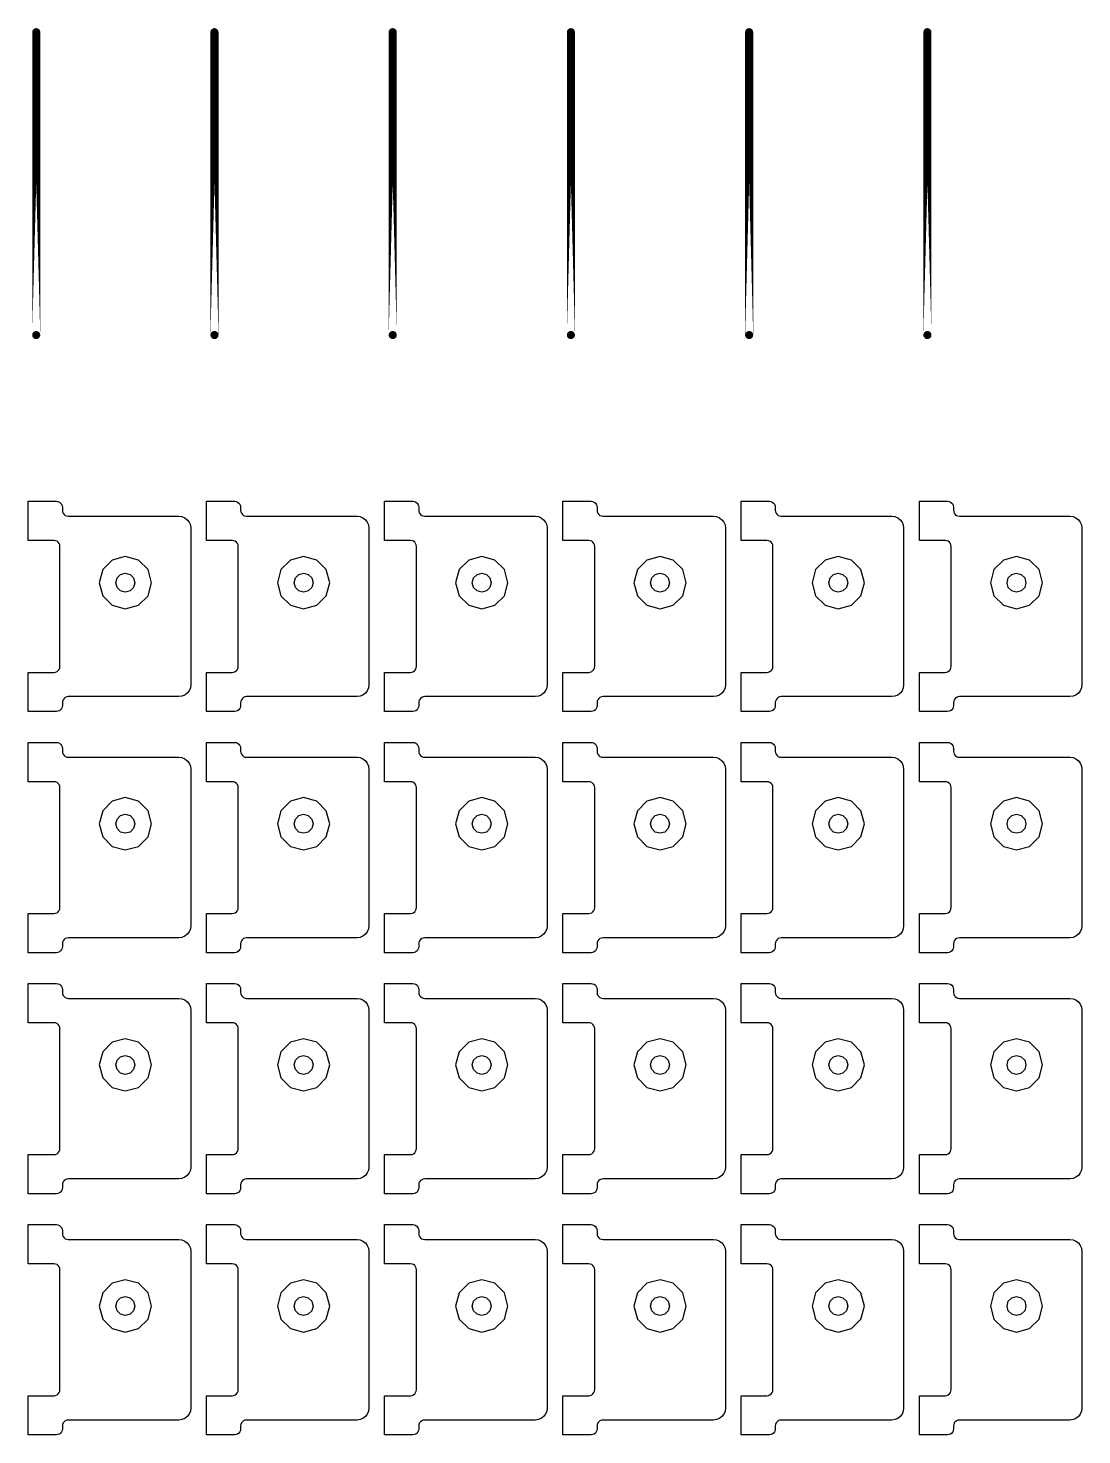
# Model space of a CAD drawing. Extents: x 11 to 212, y 11 to 212.
# Drawn here: x 56.41 to 66.85, y 161.51 to 175.44 of the extents above; entities that cross this region are included whole.
import ezdxf

# ---------------------------------------------------------------- set-up
doc = ezdxf.new("R2010")
doc.units = 0
doc.layers.get('0').update_dxf_attribs({"linetype": 'continuous'})
doc.layers.add('G', color=7, linetype='continuous')

# ---------------------------------------------------------------- blocks, each defined once
blk = doc.blocks.new('cutlineendpoint')
at = {"const_width": 0.04}
blk.add_lwpolyline([(-0.02, 0, 1), (0.02, 0, 1)], format="xyb", close=True, dxfattribs=at)

msp = doc.modelspace()

# ---------------------------------------------------------------- linework, layer by layer
at = {"layer": 'G', "const_width": 0.08}
for points in [[(56.494, 172.4), (56.494, 175.4)], [(58.259, 172.4), (58.259, 175.4)], [(60.024, 172.4), (60.024, 175.4)], [(61.788, 172.4), (61.788, 175.4)], [(63.553, 172.4), (63.553, 175.4)], [(65.318, 172.4), (65.318, 175.4)]]:
    msp.add_lwpolyline(points, close=True, dxfattribs=at)
at = {"layer": 'G'}
for points in [[(56.671, 169.059), (56.686, 169.061), (56.7, 169.067), (56.712, 169.076), (56.722, 169.088), (56.727, 169.102), (56.729, 169.118), (56.729, 170.306), (56.727, 170.321), (56.722, 170.335), (56.712, 170.347), (56.7, 170.357), (56.686, 170.363), (56.671, 170.365), (56.414, 170.365), (56.414, 170.753), (56.694, 170.753), (56.709, 170.751), (56.724, 170.745), (56.736, 170.736), (56.745, 170.724), (56.751, 170.709), (56.753, 170.694), (56.753, 170.665), (56.755, 170.649), (56.761, 170.635), (56.77, 170.623), (56.782, 170.614), (56.797, 170.608), (56.812, 170.606), (57.906, 170.606), (57.936, 170.602), (57.965, 170.59), (57.989, 170.571), (58.008, 170.547), (58.02, 170.519), (58.024, 170.488), (58.024, 168.935), (58.02, 168.905), (58.008, 168.876), (57.989, 168.852), (57.965, 168.833), (57.936, 168.822), (57.906, 168.818), (56.812, 168.818), (56.797, 168.816), (56.782, 168.81), (56.77, 168.8), (56.761, 168.788), (56.755, 168.774), (56.753, 168.759), (56.753, 168.729), (56.751, 168.714), (56.745, 168.7), (56.736, 168.688), (56.724, 168.678), (56.709, 168.673), (56.694, 168.671), (56.414, 168.671), (56.414, 169.059)], [(58.435, 169.059), (58.451, 169.061), (58.465, 169.067), (58.477, 169.076), (58.486, 169.088), (58.492, 169.102), (58.494, 169.118), (58.494, 170.306), (58.492, 170.321), (58.486, 170.335), (58.477, 170.347), (58.465, 170.357), (58.451, 170.363), (58.435, 170.365), (58.179, 170.365), (58.179, 170.753), (58.459, 170.753), (58.474, 170.751), (58.488, 170.745), (58.5, 170.736), (58.51, 170.724), (58.516, 170.709), (58.518, 170.694), (58.518, 170.665), (58.52, 170.649), (58.526, 170.635), (58.535, 170.623), (58.547, 170.614), (58.561, 170.608), (58.576, 170.606), (59.671, 170.606), (59.701, 170.602), (59.729, 170.59), (59.754, 170.571), (59.772, 170.547), (59.784, 170.519), (59.788, 170.488), (59.788, 168.935), (59.784, 168.905), (59.772, 168.876), (59.754, 168.852), (59.729, 168.833), (59.701, 168.822), (59.671, 168.818), (58.576, 168.818), (58.561, 168.816), (58.547, 168.81), (58.535, 168.8), (58.526, 168.788), (58.52, 168.774), (58.518, 168.759), (58.518, 168.729), (58.516, 168.714), (58.51, 168.7), (58.5, 168.688), (58.488, 168.678), (58.474, 168.673), (58.459, 168.671), (58.179, 168.671), (58.179, 169.059)], [(60.2, 169.059), (60.215, 169.061), (60.229, 169.067), (60.242, 169.076), (60.251, 169.088), (60.257, 169.102), (60.259, 169.118), (60.259, 170.306), (60.257, 170.321), (60.251, 170.335), (60.242, 170.347), (60.229, 170.357), (60.215, 170.363), (60.2, 170.365), (59.944, 170.365), (59.944, 170.753), (60.224, 170.753), (60.239, 170.751), (60.253, 170.745), (60.265, 170.736), (60.274, 170.724), (60.28, 170.709), (60.282, 170.694), (60.282, 170.665), (60.284, 170.649), (60.29, 170.635), (60.3, 170.623), (60.312, 170.614), (60.326, 170.608), (60.341, 170.606), (61.435, 170.606), (61.466, 170.602), (61.494, 170.59), (61.518, 170.571), (61.537, 170.547), (61.549, 170.519), (61.553, 170.488), (61.553, 168.935), (61.549, 168.905), (61.537, 168.876), (61.518, 168.852), (61.494, 168.833), (61.466, 168.822), (61.435, 168.818), (60.341, 168.818), (60.326, 168.816), (60.312, 168.81), (60.3, 168.8), (60.29, 168.788), (60.284, 168.774), (60.282, 168.759), (60.282, 168.729), (60.28, 168.714), (60.274, 168.7), (60.265, 168.688), (60.253, 168.678), (60.239, 168.673), (60.224, 168.671), (59.944, 168.671), (59.944, 169.059)], [(61.965, 169.059), (61.98, 169.061), (61.994, 169.067), (62.006, 169.076), (62.016, 169.088), (62.022, 169.102), (62.024, 169.118), (62.024, 170.306), (62.022, 170.321), (62.016, 170.335), (62.006, 170.347), (61.994, 170.357), (61.98, 170.363), (61.965, 170.365), (61.708, 170.365), (61.708, 170.753), (61.988, 170.753), (62.003, 170.751), (62.018, 170.745), (62.03, 170.736), (62.039, 170.724), (62.045, 170.709), (62.047, 170.694), (62.047, 170.665), (62.049, 170.649), (62.055, 170.635), (62.064, 170.623), (62.076, 170.614), (62.091, 170.608), (62.106, 170.606), (63.2, 170.606), (63.23, 170.602), (63.259, 170.59), (63.283, 170.571), (63.302, 170.547), (63.314, 170.519), (63.318, 170.488), (63.318, 168.935), (63.314, 168.905), (63.302, 168.876), (63.283, 168.852), (63.259, 168.833), (63.23, 168.822), (63.2, 168.818), (62.106, 168.818), (62.091, 168.816), (62.076, 168.81), (62.064, 168.8), (62.055, 168.788), (62.049, 168.774), (62.047, 168.759), (62.047, 168.729), (62.045, 168.714), (62.039, 168.7), (62.03, 168.688), (62.018, 168.678), (62.003, 168.673), (61.988, 168.671), (61.708, 168.671), (61.708, 169.059)], [(63.729, 169.059), (63.745, 169.061), (63.759, 169.067), (63.771, 169.076), (63.78, 169.088), (63.786, 169.102), (63.788, 169.118), (63.788, 170.306), (63.786, 170.321), (63.78, 170.335), (63.771, 170.347), (63.759, 170.357), (63.745, 170.363), (63.729, 170.365), (63.473, 170.365), (63.473, 170.753), (63.753, 170.753), (63.768, 170.751), (63.782, 170.745), (63.795, 170.736), (63.804, 170.724), (63.81, 170.709), (63.812, 170.694), (63.812, 170.665), (63.814, 170.649), (63.82, 170.635), (63.829, 170.623), (63.841, 170.614), (63.855, 170.608), (63.871, 170.606), (64.965, 170.606), (64.995, 170.602), (65.024, 170.59), (65.048, 170.571), (65.067, 170.547), (65.078, 170.519), (65.082, 170.488), (65.082, 168.935), (65.078, 168.905), (65.067, 168.876), (65.048, 168.852), (65.024, 168.833), (64.995, 168.822), (64.965, 168.818), (63.871, 168.818), (63.855, 168.816), (63.841, 168.81), (63.829, 168.8), (63.82, 168.788), (63.814, 168.774), (63.812, 168.759), (63.812, 168.729), (63.81, 168.714), (63.804, 168.7), (63.795, 168.688), (63.782, 168.678), (63.768, 168.673), (63.753, 168.671), (63.473, 168.671), (63.473, 169.059)], [(65.494, 169.059), (65.509, 169.061), (65.524, 169.067), (65.536, 169.076), (65.545, 169.088), (65.551, 169.102), (65.553, 169.118), (65.553, 170.306), (65.551, 170.321), (65.545, 170.335), (65.536, 170.347), (65.524, 170.357), (65.509, 170.363), (65.494, 170.365), (65.238, 170.365), (65.238, 170.753), (65.518, 170.753), (65.533, 170.751), (65.547, 170.745), (65.559, 170.736), (65.569, 170.724), (65.574, 170.709), (65.576, 170.694), (65.576, 170.665), (65.578, 170.649), (65.584, 170.635), (65.594, 170.623), (65.606, 170.614), (65.62, 170.608), (65.635, 170.606), (66.729, 170.606), (66.76, 170.602), (66.788, 170.59), (66.813, 170.571), (66.831, 170.547), (66.843, 170.519), (66.847, 170.488), (66.847, 168.935), (66.843, 168.905), (66.831, 168.876), (66.813, 168.852), (66.788, 168.833), (66.76, 168.822), (66.729, 168.818), (65.635, 168.818), (65.62, 168.816), (65.606, 168.81), (65.594, 168.8), (65.584, 168.788), (65.578, 168.774), (65.576, 168.759), (65.576, 168.729), (65.574, 168.714), (65.569, 168.7), (65.559, 168.688), (65.547, 168.678), (65.533, 168.673), (65.518, 168.671), (65.238, 168.671), (65.238, 169.059)], [(57.601, 169.818), (57.635, 169.947), (57.601, 170.076), (57.506, 170.171), (57.376, 170.206), (57.247, 170.171), (57.152, 170.076), (57.118, 169.947), (57.152, 169.818), (57.247, 169.723), (57.376, 169.688), (57.506, 169.723)], [(59.365, 169.818), (59.4, 169.947), (59.365, 170.076), (59.271, 170.171), (59.141, 170.206), (59.012, 170.171), (58.917, 170.076), (58.882, 169.947), (58.917, 169.818), (59.012, 169.723), (59.141, 169.688), (59.271, 169.723)], [(61.13, 169.818), (61.165, 169.947), (61.13, 170.076), (61.035, 170.171), (60.906, 170.206), (60.776, 170.171), (60.682, 170.076), (60.647, 169.947), (60.682, 169.818), (60.776, 169.723), (60.906, 169.688), (61.035, 169.723)], [(62.895, 169.818), (62.929, 169.947), (62.895, 170.076), (62.8, 170.171), (62.671, 170.206), (62.541, 170.171), (62.446, 170.076), (62.412, 169.947), (62.446, 169.818), (62.541, 169.723), (62.671, 169.688), (62.8, 169.723)], [(64.659, 169.818), (64.694, 169.947), (64.659, 170.076), (64.565, 170.171), (64.435, 170.206), (64.306, 170.171), (64.211, 170.076), (64.176, 169.947), (64.211, 169.818), (64.306, 169.723), (64.435, 169.688), (64.565, 169.723)], [(66.424, 169.818), (66.459, 169.947), (66.424, 170.076), (66.329, 170.171), (66.2, 170.206), (66.071, 170.171), (65.976, 170.076), (65.941, 169.947), (65.976, 169.818), (66.071, 169.723), (66.2, 169.688), (66.329, 169.723)], [(57.471, 169.947), (57.458, 169.9), (57.424, 169.866), (57.376, 169.853), (57.329, 169.866), (57.295, 169.9), (57.282, 169.947), (57.295, 169.994), (57.329, 170.029), (57.376, 170.041), (57.424, 170.029), (57.458, 169.994)], [(59.235, 169.947), (59.223, 169.9), (59.188, 169.866), (59.141, 169.853), (59.094, 169.866), (59.06, 169.9), (59.047, 169.947), (59.06, 169.994), (59.094, 170.029), (59.141, 170.041), (59.188, 170.029), (59.223, 169.994)], [(61, 169.947), (60.987, 169.9), (60.953, 169.866), (60.906, 169.853), (60.859, 169.866), (60.824, 169.9), (60.812, 169.947), (60.824, 169.994), (60.859, 170.029), (60.906, 170.041), (60.953, 170.029), (60.987, 169.994)], [(62.765, 169.947), (62.752, 169.9), (62.718, 169.866), (62.671, 169.853), (62.624, 169.866), (62.589, 169.9), (62.576, 169.947), (62.589, 169.994), (62.624, 170.029), (62.671, 170.041), (62.718, 170.029), (62.752, 169.994)], [(64.529, 169.947), (64.517, 169.9), (64.482, 169.866), (64.435, 169.853), (64.388, 169.866), (64.354, 169.9), (64.341, 169.947), (64.354, 169.994), (64.388, 170.029), (64.435, 170.041), (64.482, 170.029), (64.517, 169.994)], [(66.294, 169.947), (66.282, 169.9), (66.247, 169.866), (66.2, 169.853), (66.153, 169.866), (66.118, 169.9), (66.106, 169.947), (66.118, 169.994), (66.153, 170.029), (66.2, 170.041), (66.247, 170.029), (66.282, 169.994)], [(56.671, 166.671), (56.686, 166.673), (56.7, 166.678), (56.712, 166.688), (56.722, 166.7), (56.727, 166.714), (56.729, 166.729), (56.729, 167.918), (56.727, 167.933), (56.722, 167.947), (56.712, 167.959), (56.7, 167.969), (56.686, 167.974), (56.671, 167.976), (56.414, 167.976), (56.414, 168.365), (56.694, 168.365), (56.709, 168.363), (56.724, 168.357), (56.736, 168.347), (56.745, 168.335), (56.751, 168.321), (56.753, 168.306), (56.753, 168.276), (56.755, 168.261), (56.761, 168.247), (56.77, 168.235), (56.782, 168.226), (56.797, 168.22), (56.812, 168.218), (57.906, 168.218), (57.936, 168.214), (57.965, 168.202), (57.989, 168.183), (58.008, 168.159), (58.02, 168.13), (58.024, 168.1), (58.024, 166.547), (58.02, 166.517), (58.008, 166.488), (57.989, 166.464), (57.965, 166.445), (57.936, 166.433), (57.906, 166.429), (56.812, 166.429), (56.797, 166.427), (56.782, 166.422), (56.77, 166.412), (56.761, 166.4), (56.755, 166.386), (56.753, 166.371), (56.753, 166.341), (56.751, 166.326), (56.745, 166.312), (56.736, 166.3), (56.724, 166.29), (56.709, 166.284), (56.694, 166.282), (56.414, 166.282), (56.414, 166.671)], [(58.435, 166.671), (58.451, 166.673), (58.465, 166.678), (58.477, 166.688), (58.486, 166.7), (58.492, 166.714), (58.494, 166.729), (58.494, 167.918), (58.492, 167.933), (58.486, 167.947), (58.477, 167.959), (58.465, 167.969), (58.451, 167.974), (58.435, 167.976), (58.179, 167.976), (58.179, 168.365), (58.459, 168.365), (58.474, 168.363), (58.488, 168.357), (58.5, 168.347), (58.51, 168.335), (58.516, 168.321), (58.518, 168.306), (58.518, 168.276), (58.52, 168.261), (58.526, 168.247), (58.535, 168.235), (58.547, 168.226), (58.561, 168.22), (58.576, 168.218), (59.671, 168.218), (59.701, 168.214), (59.729, 168.202), (59.754, 168.183), (59.772, 168.159), (59.784, 168.13), (59.788, 168.1), (59.788, 166.547), (59.784, 166.517), (59.772, 166.488), (59.754, 166.464), (59.729, 166.445), (59.701, 166.433), (59.671, 166.429), (58.576, 166.429), (58.561, 166.427), (58.547, 166.422), (58.535, 166.412), (58.526, 166.4), (58.52, 166.386), (58.518, 166.371), (58.518, 166.341), (58.516, 166.326), (58.51, 166.312), (58.5, 166.3), (58.488, 166.29), (58.474, 166.284), (58.459, 166.282), (58.179, 166.282), (58.179, 166.671)], [(60.2, 166.671), (60.215, 166.673), (60.229, 166.678), (60.242, 166.688), (60.251, 166.7), (60.257, 166.714), (60.259, 166.729), (60.259, 167.918), (60.257, 167.933), (60.251, 167.947), (60.242, 167.959), (60.229, 167.969), (60.215, 167.974), (60.2, 167.976), (59.944, 167.976), (59.944, 168.365), (60.224, 168.365), (60.239, 168.363), (60.253, 168.357), (60.265, 168.347), (60.274, 168.335), (60.28, 168.321), (60.282, 168.306), (60.282, 168.276), (60.284, 168.261), (60.29, 168.247), (60.3, 168.235), (60.312, 168.226), (60.326, 168.22), (60.341, 168.218), (61.435, 168.218), (61.466, 168.214), (61.494, 168.202), (61.518, 168.183), (61.537, 168.159), (61.549, 168.13), (61.553, 168.1), (61.553, 166.547), (61.549, 166.517), (61.537, 166.488), (61.518, 166.464), (61.494, 166.445), (61.466, 166.433), (61.435, 166.429), (60.341, 166.429), (60.326, 166.427), (60.312, 166.422), (60.3, 166.412), (60.29, 166.4), (60.284, 166.386), (60.282, 166.371), (60.282, 166.341), (60.28, 166.326), (60.274, 166.312), (60.265, 166.3), (60.253, 166.29), (60.239, 166.284), (60.224, 166.282), (59.944, 166.282), (59.944, 166.671)], [(61.965, 166.671), (61.98, 166.673), (61.994, 166.678), (62.006, 166.688), (62.016, 166.7), (62.022, 166.714), (62.024, 166.729), (62.024, 167.918), (62.022, 167.933), (62.016, 167.947), (62.006, 167.959), (61.994, 167.969), (61.98, 167.974), (61.965, 167.976), (61.708, 167.976), (61.708, 168.365), (61.988, 168.365), (62.003, 168.363), (62.018, 168.357), (62.03, 168.347), (62.039, 168.335), (62.045, 168.321), (62.047, 168.306), (62.047, 168.276), (62.049, 168.261), (62.055, 168.247), (62.064, 168.235), (62.076, 168.226), (62.091, 168.22), (62.106, 168.218), (63.2, 168.218), (63.23, 168.214), (63.259, 168.202), (63.283, 168.183), (63.302, 168.159), (63.314, 168.13), (63.318, 168.1), (63.318, 166.547), (63.314, 166.517), (63.302, 166.488), (63.283, 166.464), (63.259, 166.445), (63.23, 166.433), (63.2, 166.429), (62.106, 166.429), (62.091, 166.427), (62.076, 166.422), (62.064, 166.412), (62.055, 166.4), (62.049, 166.386), (62.047, 166.371), (62.047, 166.341), (62.045, 166.326), (62.039, 166.312), (62.03, 166.3), (62.018, 166.29), (62.003, 166.284), (61.988, 166.282), (61.708, 166.282), (61.708, 166.671)], [(63.729, 166.671), (63.745, 166.673), (63.759, 166.678), (63.771, 166.688), (63.78, 166.7), (63.786, 166.714), (63.788, 166.729), (63.788, 167.918), (63.786, 167.933), (63.78, 167.947), (63.771, 167.959), (63.759, 167.969), (63.745, 167.974), (63.729, 167.976), (63.473, 167.976), (63.473, 168.365), (63.753, 168.365), (63.768, 168.363), (63.782, 168.357), (63.795, 168.347), (63.804, 168.335), (63.81, 168.321), (63.812, 168.306), (63.812, 168.276), (63.814, 168.261), (63.82, 168.247), (63.829, 168.235), (63.841, 168.226), (63.855, 168.22), (63.871, 168.218), (64.965, 168.218), (64.995, 168.214), (65.024, 168.202), (65.048, 168.183), (65.067, 168.159), (65.078, 168.13), (65.082, 168.1), (65.082, 166.547), (65.078, 166.517), (65.067, 166.488), (65.048, 166.464), (65.024, 166.445), (64.995, 166.433), (64.965, 166.429), (63.871, 166.429), (63.855, 166.427), (63.841, 166.422), (63.829, 166.412), (63.82, 166.4), (63.814, 166.386), (63.812, 166.371), (63.812, 166.341), (63.81, 166.326), (63.804, 166.312), (63.795, 166.3), (63.782, 166.29), (63.768, 166.284), (63.753, 166.282), (63.473, 166.282), (63.473, 166.671)], [(65.494, 166.671), (65.509, 166.673), (65.524, 166.678), (65.536, 166.688), (65.545, 166.7), (65.551, 166.714), (65.553, 166.729), (65.553, 167.918), (65.551, 167.933), (65.545, 167.947), (65.536, 167.959), (65.524, 167.969), (65.509, 167.974), (65.494, 167.976), (65.238, 167.976), (65.238, 168.365), (65.518, 168.365), (65.533, 168.363), (65.547, 168.357), (65.559, 168.347), (65.569, 168.335), (65.574, 168.321), (65.576, 168.306), (65.576, 168.276), (65.578, 168.261), (65.584, 168.247), (65.594, 168.235), (65.606, 168.226), (65.62, 168.22), (65.635, 168.218), (66.729, 168.218), (66.76, 168.214), (66.788, 168.202), (66.813, 168.183), (66.831, 168.159), (66.843, 168.13), (66.847, 168.1), (66.847, 166.547), (66.843, 166.517), (66.831, 166.488), (66.813, 166.464), (66.788, 166.445), (66.76, 166.433), (66.729, 166.429), (65.635, 166.429), (65.62, 166.427), (65.606, 166.422), (65.594, 166.412), (65.584, 166.4), (65.578, 166.386), (65.576, 166.371), (65.576, 166.341), (65.574, 166.326), (65.569, 166.312), (65.559, 166.3), (65.547, 166.29), (65.533, 166.284), (65.518, 166.282), (65.238, 166.282), (65.238, 166.671)], [(57.601, 167.429), (57.635, 167.559), (57.601, 167.688), (57.506, 167.783), (57.376, 167.818), (57.247, 167.783), (57.152, 167.688), (57.118, 167.559), (57.152, 167.429), (57.247, 167.335), (57.376, 167.3), (57.506, 167.335)], [(59.365, 167.429), (59.4, 167.559), (59.365, 167.688), (59.271, 167.783), (59.141, 167.818), (59.012, 167.783), (58.917, 167.688), (58.882, 167.559), (58.917, 167.429), (59.012, 167.335), (59.141, 167.3), (59.271, 167.335)], [(61.13, 167.429), (61.165, 167.559), (61.13, 167.688), (61.035, 167.783), (60.906, 167.818), (60.776, 167.783), (60.682, 167.688), (60.647, 167.559), (60.682, 167.429), (60.776, 167.335), (60.906, 167.3), (61.035, 167.335)], [(62.895, 167.429), (62.929, 167.559), (62.895, 167.688), (62.8, 167.783), (62.671, 167.818), (62.541, 167.783), (62.446, 167.688), (62.412, 167.559), (62.446, 167.429), (62.541, 167.335), (62.671, 167.3), (62.8, 167.335)], [(64.659, 167.429), (64.694, 167.559), (64.659, 167.688), (64.565, 167.783), (64.435, 167.818), (64.306, 167.783), (64.211, 167.688), (64.176, 167.559), (64.211, 167.429), (64.306, 167.335), (64.435, 167.3), (64.565, 167.335)], [(66.424, 167.429), (66.459, 167.559), (66.424, 167.688), (66.329, 167.783), (66.2, 167.818), (66.071, 167.783), (65.976, 167.688), (65.941, 167.559), (65.976, 167.429), (66.071, 167.335), (66.2, 167.3), (66.329, 167.335)], [(57.471, 167.559), (57.458, 167.512), (57.424, 167.477), (57.376, 167.465), (57.329, 167.477), (57.295, 167.512), (57.282, 167.559), (57.295, 167.606), (57.329, 167.64), (57.376, 167.653), (57.424, 167.64), (57.458, 167.606)], [(59.235, 167.559), (59.223, 167.512), (59.188, 167.477), (59.141, 167.465), (59.094, 167.477), (59.06, 167.512), (59.047, 167.559), (59.06, 167.606), (59.094, 167.64), (59.141, 167.653), (59.188, 167.64), (59.223, 167.606)], [(61, 167.559), (60.987, 167.512), (60.953, 167.477), (60.906, 167.465), (60.859, 167.477), (60.824, 167.512), (60.812, 167.559), (60.824, 167.606), (60.859, 167.64), (60.906, 167.653), (60.953, 167.64), (60.987, 167.606)], [(62.765, 167.559), (62.752, 167.512), (62.718, 167.477), (62.671, 167.465), (62.624, 167.477), (62.589, 167.512), (62.576, 167.559), (62.589, 167.606), (62.624, 167.64), (62.671, 167.653), (62.718, 167.64), (62.752, 167.606)], [(64.529, 167.559), (64.517, 167.512), (64.482, 167.477), (64.435, 167.465), (64.388, 167.477), (64.354, 167.512), (64.341, 167.559), (64.354, 167.606), (64.388, 167.64), (64.435, 167.653), (64.482, 167.64), (64.517, 167.606)], [(66.294, 167.559), (66.282, 167.512), (66.247, 167.477), (66.2, 167.465), (66.153, 167.477), (66.118, 167.512), (66.106, 167.559), (66.118, 167.606), (66.153, 167.64), (66.2, 167.653), (66.247, 167.64), (66.282, 167.606)], [(56.671, 164.282), (56.686, 164.284), (56.7, 164.29), (56.712, 164.3), (56.722, 164.312), (56.727, 164.326), (56.729, 164.341), (56.729, 165.529), (56.727, 165.545), (56.722, 165.559), (56.712, 165.571), (56.7, 165.58), (56.686, 165.586), (56.671, 165.588), (56.414, 165.588), (56.414, 165.976), (56.694, 165.976), (56.709, 165.974), (56.724, 165.969), (56.736, 165.959), (56.745, 165.947), (56.751, 165.933), (56.753, 165.918), (56.753, 165.888), (56.755, 165.873), (56.761, 165.859), (56.77, 165.847), (56.782, 165.837), (56.797, 165.831), (56.812, 165.829), (57.906, 165.829), (57.936, 165.825), (57.965, 165.814), (57.989, 165.795), (58.008, 165.771), (58.02, 165.742), (58.024, 165.712), (58.024, 164.159), (58.02, 164.128), (58.008, 164.1), (57.989, 164.076), (57.965, 164.057), (57.936, 164.045), (57.906, 164.041), (56.812, 164.041), (56.797, 164.039), (56.782, 164.033), (56.77, 164.024), (56.761, 164.012), (56.755, 163.998), (56.753, 163.982), (56.753, 163.953), (56.751, 163.938), (56.745, 163.924), (56.736, 163.911), (56.724, 163.902), (56.709, 163.896), (56.694, 163.894), (56.414, 163.894), (56.414, 164.282)], [(58.435, 164.282), (58.451, 164.284), (58.465, 164.29), (58.477, 164.3), (58.486, 164.312), (58.492, 164.326), (58.494, 164.341), (58.494, 165.529), (58.492, 165.545), (58.486, 165.559), (58.477, 165.571), (58.465, 165.58), (58.451, 165.586), (58.435, 165.588), (58.179, 165.588), (58.179, 165.976), (58.459, 165.976), (58.474, 165.974), (58.488, 165.969), (58.5, 165.959), (58.51, 165.947), (58.516, 165.933), (58.518, 165.918), (58.518, 165.888), (58.52, 165.873), (58.526, 165.859), (58.535, 165.847), (58.547, 165.837), (58.561, 165.831), (58.576, 165.829), (59.671, 165.829), (59.701, 165.825), (59.729, 165.814), (59.754, 165.795), (59.772, 165.771), (59.784, 165.742), (59.788, 165.712), (59.788, 164.159), (59.784, 164.128), (59.772, 164.1), (59.754, 164.076), (59.729, 164.057), (59.701, 164.045), (59.671, 164.041), (58.576, 164.041), (58.561, 164.039), (58.547, 164.033), (58.535, 164.024), (58.526, 164.012), (58.52, 163.998), (58.518, 163.982), (58.518, 163.953), (58.516, 163.938), (58.51, 163.924), (58.5, 163.911), (58.488, 163.902), (58.474, 163.896), (58.459, 163.894), (58.179, 163.894), (58.179, 164.282)], [(60.2, 164.282), (60.215, 164.284), (60.229, 164.29), (60.242, 164.3), (60.251, 164.312), (60.257, 164.326), (60.259, 164.341), (60.259, 165.529), (60.257, 165.545), (60.251, 165.559), (60.242, 165.571), (60.229, 165.58), (60.215, 165.586), (60.2, 165.588), (59.944, 165.588), (59.944, 165.976), (60.224, 165.976), (60.239, 165.974), (60.253, 165.969), (60.265, 165.959), (60.274, 165.947), (60.28, 165.933), (60.282, 165.918), (60.282, 165.888), (60.284, 165.873), (60.29, 165.859), (60.3, 165.847), (60.312, 165.837), (60.326, 165.831), (60.341, 165.829), (61.435, 165.829), (61.466, 165.825), (61.494, 165.814), (61.518, 165.795), (61.537, 165.771), (61.549, 165.742), (61.553, 165.712), (61.553, 164.159), (61.549, 164.128), (61.537, 164.1), (61.518, 164.076), (61.494, 164.057), (61.466, 164.045), (61.435, 164.041), (60.341, 164.041), (60.326, 164.039), (60.312, 164.033), (60.3, 164.024), (60.29, 164.012), (60.284, 163.998), (60.282, 163.982), (60.282, 163.953), (60.28, 163.938), (60.274, 163.924), (60.265, 163.911), (60.253, 163.902), (60.239, 163.896), (60.224, 163.894), (59.944, 163.894), (59.944, 164.282)], [(61.965, 164.282), (61.98, 164.284), (61.994, 164.29), (62.006, 164.3), (62.016, 164.312), (62.022, 164.326), (62.024, 164.341), (62.024, 165.529), (62.022, 165.545), (62.016, 165.559), (62.006, 165.571), (61.994, 165.58), (61.98, 165.586), (61.965, 165.588), (61.708, 165.588), (61.708, 165.976), (61.988, 165.976), (62.003, 165.974), (62.018, 165.969), (62.03, 165.959), (62.039, 165.947), (62.045, 165.933), (62.047, 165.918), (62.047, 165.888), (62.049, 165.873), (62.055, 165.859), (62.064, 165.847), (62.076, 165.837), (62.091, 165.831), (62.106, 165.829), (63.2, 165.829), (63.23, 165.825), (63.259, 165.814), (63.283, 165.795), (63.302, 165.771), (63.314, 165.742), (63.318, 165.712), (63.318, 164.159), (63.314, 164.128), (63.302, 164.1), (63.283, 164.076), (63.259, 164.057), (63.23, 164.045), (63.2, 164.041), (62.106, 164.041), (62.091, 164.039), (62.076, 164.033), (62.064, 164.024), (62.055, 164.012), (62.049, 163.998), (62.047, 163.982), (62.047, 163.953), (62.045, 163.938), (62.039, 163.924), (62.03, 163.911), (62.018, 163.902), (62.003, 163.896), (61.988, 163.894), (61.708, 163.894), (61.708, 164.282)], [(63.729, 164.282), (63.745, 164.284), (63.759, 164.29), (63.771, 164.3), (63.78, 164.312), (63.786, 164.326), (63.788, 164.341), (63.788, 165.529), (63.786, 165.545), (63.78, 165.559), (63.771, 165.571), (63.759, 165.58), (63.745, 165.586), (63.729, 165.588), (63.473, 165.588), (63.473, 165.976), (63.753, 165.976), (63.768, 165.974), (63.782, 165.969), (63.795, 165.959), (63.804, 165.947), (63.81, 165.933), (63.812, 165.918), (63.812, 165.888), (63.814, 165.873), (63.82, 165.859), (63.829, 165.847), (63.841, 165.837), (63.855, 165.831), (63.871, 165.829), (64.965, 165.829), (64.995, 165.825), (65.024, 165.814), (65.048, 165.795), (65.067, 165.771), (65.078, 165.742), (65.082, 165.712), (65.082, 164.159), (65.078, 164.128), (65.067, 164.1), (65.048, 164.076), (65.024, 164.057), (64.995, 164.045), (64.965, 164.041), (63.871, 164.041), (63.855, 164.039), (63.841, 164.033), (63.829, 164.024), (63.82, 164.012), (63.814, 163.998), (63.812, 163.982), (63.812, 163.953), (63.81, 163.938), (63.804, 163.924), (63.795, 163.911), (63.782, 163.902), (63.768, 163.896), (63.753, 163.894), (63.473, 163.894), (63.473, 164.282)], [(65.494, 164.282), (65.509, 164.284), (65.524, 164.29), (65.536, 164.3), (65.545, 164.312), (65.551, 164.326), (65.553, 164.341), (65.553, 165.529), (65.551, 165.545), (65.545, 165.559), (65.536, 165.571), (65.524, 165.58), (65.509, 165.586), (65.494, 165.588), (65.238, 165.588), (65.238, 165.976), (65.518, 165.976), (65.533, 165.974), (65.547, 165.969), (65.559, 165.959), (65.569, 165.947), (65.574, 165.933), (65.576, 165.918), (65.576, 165.888), (65.578, 165.873), (65.584, 165.859), (65.594, 165.847), (65.606, 165.837), (65.62, 165.831), (65.635, 165.829), (66.729, 165.829), (66.76, 165.825), (66.788, 165.814), (66.813, 165.795), (66.831, 165.771), (66.843, 165.742), (66.847, 165.712), (66.847, 164.159), (66.843, 164.128), (66.831, 164.1), (66.813, 164.076), (66.788, 164.057), (66.76, 164.045), (66.729, 164.041), (65.635, 164.041), (65.62, 164.039), (65.606, 164.033), (65.594, 164.024), (65.584, 164.012), (65.578, 163.998), (65.576, 163.982), (65.576, 163.953), (65.574, 163.938), (65.569, 163.924), (65.559, 163.911), (65.547, 163.902), (65.533, 163.896), (65.518, 163.894), (65.238, 163.894), (65.238, 164.282)], [(57.601, 165.041), (57.635, 165.171), (57.601, 165.3), (57.506, 165.395), (57.376, 165.429), (57.247, 165.395), (57.152, 165.3), (57.118, 165.171), (57.152, 165.041), (57.247, 164.946), (57.376, 164.912), (57.506, 164.946)], [(59.365, 165.041), (59.4, 165.171), (59.365, 165.3), (59.271, 165.395), (59.141, 165.429), (59.012, 165.395), (58.917, 165.3), (58.882, 165.171), (58.917, 165.041), (59.012, 164.946), (59.141, 164.912), (59.271, 164.946)], [(61.13, 165.041), (61.165, 165.171), (61.13, 165.3), (61.035, 165.395), (60.906, 165.429), (60.776, 165.395), (60.682, 165.3), (60.647, 165.171), (60.682, 165.041), (60.776, 164.946), (60.906, 164.912), (61.035, 164.946)], [(62.895, 165.041), (62.929, 165.171), (62.895, 165.3), (62.8, 165.395), (62.671, 165.429), (62.541, 165.395), (62.446, 165.3), (62.412, 165.171), (62.446, 165.041), (62.541, 164.946), (62.671, 164.912), (62.8, 164.946)], [(64.659, 165.041), (64.694, 165.171), (64.659, 165.3), (64.565, 165.395), (64.435, 165.429), (64.306, 165.395), (64.211, 165.3), (64.176, 165.171), (64.211, 165.041), (64.306, 164.946), (64.435, 164.912), (64.565, 164.946)], [(66.424, 165.041), (66.459, 165.171), (66.424, 165.3), (66.329, 165.395), (66.2, 165.429), (66.071, 165.395), (65.976, 165.3), (65.941, 165.171), (65.976, 165.041), (66.071, 164.946), (66.2, 164.912), (66.329, 164.946)], [(57.471, 165.171), (57.458, 165.124), (57.424, 165.089), (57.376, 165.076), (57.329, 165.089), (57.295, 165.124), (57.282, 165.171), (57.295, 165.218), (57.329, 165.252), (57.376, 165.265), (57.424, 165.252), (57.458, 165.218)], [(59.235, 165.171), (59.223, 165.124), (59.188, 165.089), (59.141, 165.076), (59.094, 165.089), (59.06, 165.124), (59.047, 165.171), (59.06, 165.218), (59.094, 165.252), (59.141, 165.265), (59.188, 165.252), (59.223, 165.218)], [(61, 165.171), (60.987, 165.124), (60.953, 165.089), (60.906, 165.076), (60.859, 165.089), (60.824, 165.124), (60.812, 165.171), (60.824, 165.218), (60.859, 165.252), (60.906, 165.265), (60.953, 165.252), (60.987, 165.218)], [(62.765, 165.171), (62.752, 165.124), (62.718, 165.089), (62.671, 165.076), (62.624, 165.089), (62.589, 165.124), (62.576, 165.171), (62.589, 165.218), (62.624, 165.252), (62.671, 165.265), (62.718, 165.252), (62.752, 165.218)], [(64.529, 165.171), (64.517, 165.124), (64.482, 165.089), (64.435, 165.076), (64.388, 165.089), (64.354, 165.124), (64.341, 165.171), (64.354, 165.218), (64.388, 165.252), (64.435, 165.265), (64.482, 165.252), (64.517, 165.218)], [(66.294, 165.171), (66.282, 165.124), (66.247, 165.089), (66.2, 165.076), (66.153, 165.089), (66.118, 165.124), (66.106, 165.171), (66.118, 165.218), (66.153, 165.252), (66.2, 165.265), (66.247, 165.252), (66.282, 165.218)], [(56.671, 161.894), (56.686, 161.896), (56.7, 161.902), (56.712, 161.911), (56.722, 161.924), (56.727, 161.938), (56.729, 161.953), (56.729, 163.141), (56.727, 163.156), (56.722, 163.171), (56.712, 163.183), (56.7, 163.192), (56.686, 163.198), (56.671, 163.2), (56.414, 163.2), (56.414, 163.588), (56.694, 163.588), (56.709, 163.586), (56.724, 163.58), (56.736, 163.571), (56.745, 163.559), (56.751, 163.545), (56.753, 163.529), (56.753, 163.5), (56.755, 163.485), (56.761, 163.471), (56.77, 163.458), (56.782, 163.449), (56.797, 163.443), (56.812, 163.441), (57.906, 163.441), (57.936, 163.437), (57.965, 163.425), (57.989, 163.407), (58.008, 163.382), (58.02, 163.354), (58.024, 163.324), (58.024, 161.771), (58.02, 161.74), (58.008, 161.712), (57.989, 161.687), (57.965, 161.669), (57.936, 161.657), (57.906, 161.653), (56.812, 161.653), (56.797, 161.651), (56.782, 161.645), (56.77, 161.636), (56.761, 161.624), (56.755, 161.609), (56.753, 161.594), (56.753, 161.565), (56.751, 161.549), (56.745, 161.535), (56.736, 161.523), (56.724, 161.514), (56.709, 161.508), (56.694, 161.506), (56.414, 161.506), (56.414, 161.894)], [(58.435, 161.894), (58.451, 161.896), (58.465, 161.902), (58.477, 161.911), (58.486, 161.924), (58.492, 161.938), (58.494, 161.953), (58.494, 163.141), (58.492, 163.156), (58.486, 163.171), (58.477, 163.183), (58.465, 163.192), (58.451, 163.198), (58.435, 163.2), (58.179, 163.2), (58.179, 163.588), (58.459, 163.588), (58.474, 163.586), (58.488, 163.58), (58.5, 163.571), (58.51, 163.559), (58.516, 163.545), (58.518, 163.529), (58.518, 163.5), (58.52, 163.485), (58.526, 163.471), (58.535, 163.458), (58.547, 163.449), (58.561, 163.443), (58.576, 163.441), (59.671, 163.441), (59.701, 163.437), (59.729, 163.425), (59.754, 163.407), (59.772, 163.382), (59.784, 163.354), (59.788, 163.324), (59.788, 161.771), (59.784, 161.74), (59.772, 161.712), (59.754, 161.687), (59.729, 161.669), (59.701, 161.657), (59.671, 161.653), (58.576, 161.653), (58.561, 161.651), (58.547, 161.645), (58.535, 161.636), (58.526, 161.624), (58.52, 161.609), (58.518, 161.594), (58.518, 161.565), (58.516, 161.549), (58.51, 161.535), (58.5, 161.523), (58.488, 161.514), (58.474, 161.508), (58.459, 161.506), (58.179, 161.506), (58.179, 161.894)], [(60.2, 161.894), (60.215, 161.896), (60.229, 161.902), (60.242, 161.911), (60.251, 161.924), (60.257, 161.938), (60.259, 161.953), (60.259, 163.141), (60.257, 163.156), (60.251, 163.171), (60.242, 163.183), (60.229, 163.192), (60.215, 163.198), (60.2, 163.2), (59.944, 163.2), (59.944, 163.588), (60.224, 163.588), (60.239, 163.586), (60.253, 163.58), (60.265, 163.571), (60.274, 163.559), (60.28, 163.545), (60.282, 163.529), (60.282, 163.5), (60.284, 163.485), (60.29, 163.471), (60.3, 163.458), (60.312, 163.449), (60.326, 163.443), (60.341, 163.441), (61.435, 163.441), (61.466, 163.437), (61.494, 163.425), (61.518, 163.407), (61.537, 163.382), (61.549, 163.354), (61.553, 163.324), (61.553, 161.771), (61.549, 161.74), (61.537, 161.712), (61.518, 161.687), (61.494, 161.669), (61.466, 161.657), (61.435, 161.653), (60.341, 161.653), (60.326, 161.651), (60.312, 161.645), (60.3, 161.636), (60.29, 161.624), (60.284, 161.609), (60.282, 161.594), (60.282, 161.565), (60.28, 161.549), (60.274, 161.535), (60.265, 161.523), (60.253, 161.514), (60.239, 161.508), (60.224, 161.506), (59.944, 161.506), (59.944, 161.894)], [(61.965, 161.894), (61.98, 161.896), (61.994, 161.902), (62.006, 161.911), (62.016, 161.924), (62.022, 161.938), (62.024, 161.953), (62.024, 163.141), (62.022, 163.156), (62.016, 163.171), (62.006, 163.183), (61.994, 163.192), (61.98, 163.198), (61.965, 163.2), (61.708, 163.2), (61.708, 163.588), (61.988, 163.588), (62.003, 163.586), (62.018, 163.58), (62.03, 163.571), (62.039, 163.559), (62.045, 163.545), (62.047, 163.529), (62.047, 163.5), (62.049, 163.485), (62.055, 163.471), (62.064, 163.458), (62.076, 163.449), (62.091, 163.443), (62.106, 163.441), (63.2, 163.441), (63.23, 163.437), (63.259, 163.425), (63.283, 163.407), (63.302, 163.382), (63.314, 163.354), (63.318, 163.324), (63.318, 161.771), (63.314, 161.74), (63.302, 161.712), (63.283, 161.687), (63.259, 161.669), (63.23, 161.657), (63.2, 161.653), (62.106, 161.653), (62.091, 161.651), (62.076, 161.645), (62.064, 161.636), (62.055, 161.624), (62.049, 161.609), (62.047, 161.594), (62.047, 161.565), (62.045, 161.549), (62.039, 161.535), (62.03, 161.523), (62.018, 161.514), (62.003, 161.508), (61.988, 161.506), (61.708, 161.506), (61.708, 161.894)], [(63.729, 161.894), (63.745, 161.896), (63.759, 161.902), (63.771, 161.911), (63.78, 161.924), (63.786, 161.938), (63.788, 161.953), (63.788, 163.141), (63.786, 163.156), (63.78, 163.171), (63.771, 163.183), (63.759, 163.192), (63.745, 163.198), (63.729, 163.2), (63.473, 163.2), (63.473, 163.588), (63.753, 163.588), (63.768, 163.586), (63.782, 163.58), (63.795, 163.571), (63.804, 163.559), (63.81, 163.545), (63.812, 163.529), (63.812, 163.5), (63.814, 163.485), (63.82, 163.471), (63.829, 163.458), (63.841, 163.449), (63.855, 163.443), (63.871, 163.441), (64.965, 163.441), (64.995, 163.437), (65.024, 163.425), (65.048, 163.407), (65.067, 163.382), (65.078, 163.354), (65.082, 163.324), (65.082, 161.771), (65.078, 161.74), (65.067, 161.712), (65.048, 161.687), (65.024, 161.669), (64.995, 161.657), (64.965, 161.653), (63.871, 161.653), (63.855, 161.651), (63.841, 161.645), (63.829, 161.636), (63.82, 161.624), (63.814, 161.609), (63.812, 161.594), (63.812, 161.565), (63.81, 161.549), (63.804, 161.535), (63.795, 161.523), (63.782, 161.514), (63.768, 161.508), (63.753, 161.506), (63.473, 161.506), (63.473, 161.894)], [(65.494, 161.894), (65.509, 161.896), (65.524, 161.902), (65.536, 161.911), (65.545, 161.924), (65.551, 161.938), (65.553, 161.953), (65.553, 163.141), (65.551, 163.156), (65.545, 163.171), (65.536, 163.183), (65.524, 163.192), (65.509, 163.198), (65.494, 163.2), (65.238, 163.2), (65.238, 163.588), (65.518, 163.588), (65.533, 163.586), (65.547, 163.58), (65.559, 163.571), (65.569, 163.559), (65.574, 163.545), (65.576, 163.529), (65.576, 163.5), (65.578, 163.485), (65.584, 163.471), (65.594, 163.458), (65.606, 163.449), (65.62, 163.443), (65.635, 163.441), (66.729, 163.441), (66.76, 163.437), (66.788, 163.425), (66.813, 163.407), (66.831, 163.382), (66.843, 163.354), (66.847, 163.324), (66.847, 161.771), (66.843, 161.74), (66.831, 161.712), (66.813, 161.687), (66.788, 161.669), (66.76, 161.657), (66.729, 161.653), (65.635, 161.653), (65.62, 161.651), (65.606, 161.645), (65.594, 161.636), (65.584, 161.624), (65.578, 161.609), (65.576, 161.594), (65.576, 161.565), (65.574, 161.549), (65.569, 161.535), (65.559, 161.523), (65.547, 161.514), (65.533, 161.508), (65.518, 161.506), (65.238, 161.506), (65.238, 161.894)], [(57.601, 162.653), (57.635, 162.782), (57.601, 162.912), (57.506, 163.007), (57.376, 163.041), (57.247, 163.007), (57.152, 162.912), (57.118, 162.782), (57.152, 162.653), (57.247, 162.558), (57.376, 162.524), (57.506, 162.558)], [(59.365, 162.653), (59.4, 162.782), (59.365, 162.912), (59.271, 163.007), (59.141, 163.041), (59.012, 163.007), (58.917, 162.912), (58.882, 162.782), (58.917, 162.653), (59.012, 162.558), (59.141, 162.524), (59.271, 162.558)], [(61.13, 162.653), (61.165, 162.782), (61.13, 162.912), (61.035, 163.007), (60.906, 163.041), (60.776, 163.007), (60.682, 162.912), (60.647, 162.782), (60.682, 162.653), (60.776, 162.558), (60.906, 162.524), (61.035, 162.558)], [(62.895, 162.653), (62.929, 162.782), (62.895, 162.912), (62.8, 163.007), (62.671, 163.041), (62.541, 163.007), (62.446, 162.912), (62.412, 162.782), (62.446, 162.653), (62.541, 162.558), (62.671, 162.524), (62.8, 162.558)], [(64.659, 162.653), (64.694, 162.782), (64.659, 162.912), (64.565, 163.007), (64.435, 163.041), (64.306, 163.007), (64.211, 162.912), (64.176, 162.782), (64.211, 162.653), (64.306, 162.558), (64.435, 162.524), (64.565, 162.558)], [(66.424, 162.653), (66.459, 162.782), (66.424, 162.912), (66.329, 163.007), (66.2, 163.041), (66.071, 163.007), (65.976, 162.912), (65.941, 162.782), (65.976, 162.653), (66.071, 162.558), (66.2, 162.524), (66.329, 162.558)], [(57.471, 162.782), (57.458, 162.735), (57.424, 162.701), (57.376, 162.688), (57.329, 162.701), (57.295, 162.735), (57.282, 162.782), (57.295, 162.829), (57.329, 162.864), (57.376, 162.876), (57.424, 162.864), (57.458, 162.829)], [(59.235, 162.782), (59.223, 162.735), (59.188, 162.701), (59.141, 162.688), (59.094, 162.701), (59.06, 162.735), (59.047, 162.782), (59.06, 162.829), (59.094, 162.864), (59.141, 162.876), (59.188, 162.864), (59.223, 162.829)], [(61, 162.782), (60.987, 162.735), (60.953, 162.701), (60.906, 162.688), (60.859, 162.701), (60.824, 162.735), (60.812, 162.782), (60.824, 162.829), (60.859, 162.864), (60.906, 162.876), (60.953, 162.864), (60.987, 162.829)], [(62.765, 162.782), (62.752, 162.735), (62.718, 162.701), (62.671, 162.688), (62.624, 162.701), (62.589, 162.735), (62.576, 162.782), (62.589, 162.829), (62.624, 162.864), (62.671, 162.876), (62.718, 162.864), (62.752, 162.829)], [(64.529, 162.782), (64.517, 162.735), (64.482, 162.701), (64.435, 162.688), (64.388, 162.701), (64.354, 162.735), (64.341, 162.782), (64.354, 162.829), (64.388, 162.864), (64.435, 162.876), (64.482, 162.864), (64.517, 162.829)], [(66.294, 162.782), (66.282, 162.735), (66.247, 162.701), (66.2, 162.688), (66.153, 162.701), (66.118, 162.735), (66.106, 162.782), (66.118, 162.829), (66.153, 162.864), (66.2, 162.876), (66.247, 162.864), (66.282, 162.829)]]:
    msp.add_lwpolyline(points, close=True, dxfattribs=at)

# ---------------------------------------------------------------- block references
for p in [(56.494, 175.4), (58.259, 175.4), (60.024, 175.4), (61.788, 175.4), (63.553, 175.4), (65.318, 175.4), (56.494, 172.4), (58.259, 172.4), (60.024, 172.4), (61.788, 172.4), (63.553, 172.4), (65.318, 172.4)]:
    msp.add_blockref('cutlineendpoint', p, dxfattribs=at)

doc.saveas('drawing.dxf')
